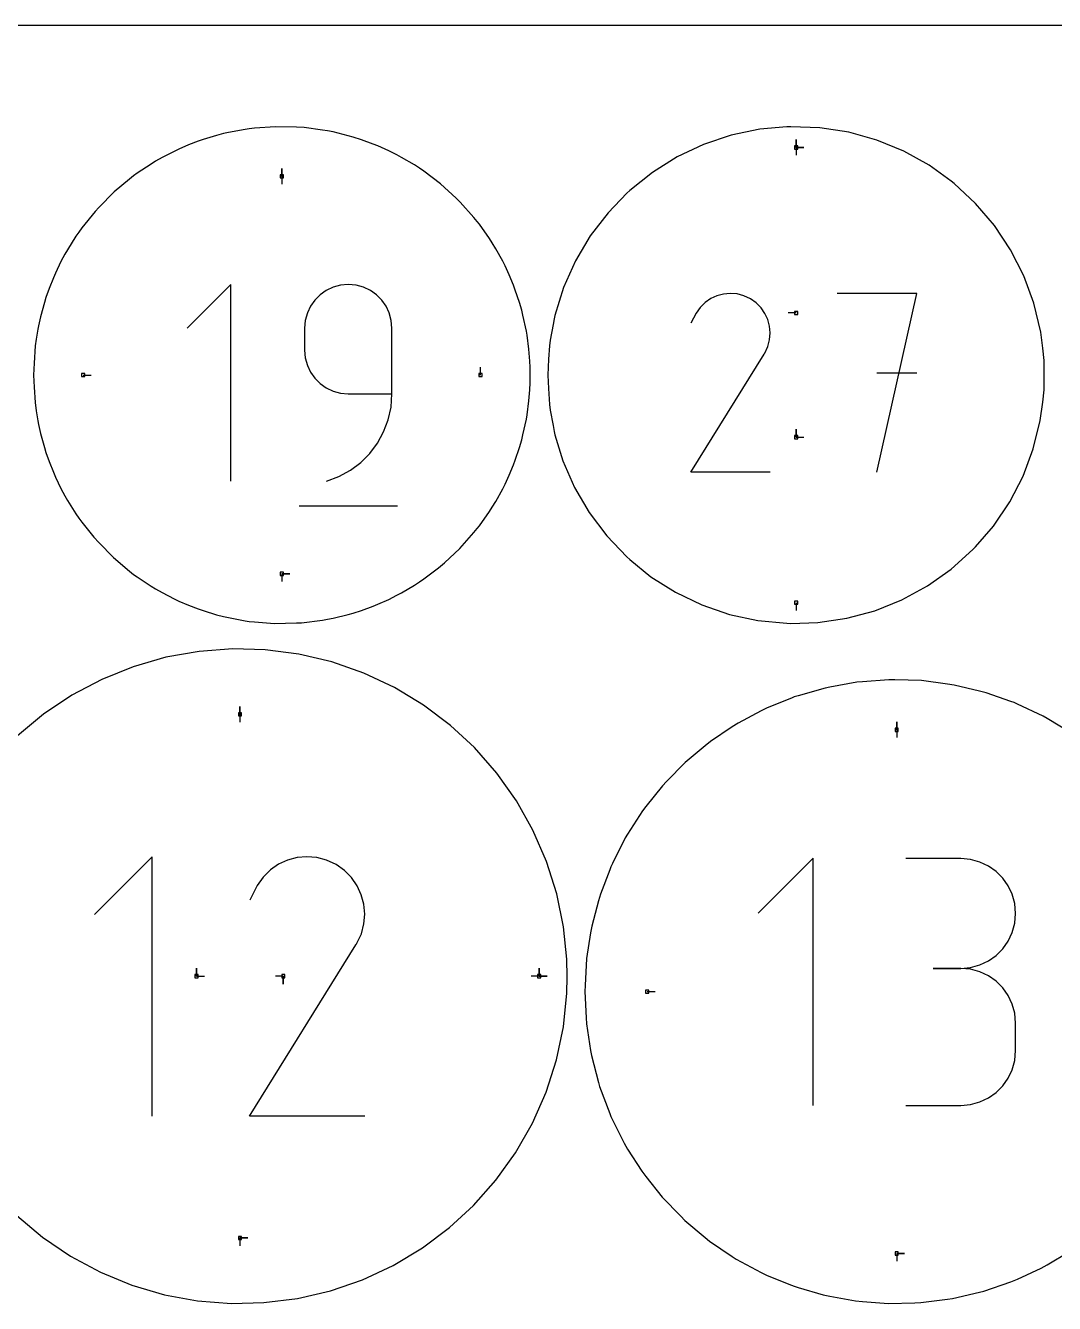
# Model space of a CAD drawing. Extents: x 0 to 800, y 0 to 1000.
# Drawn here: x 397.6 to 583.9, y 768.5 to 1000 of the extents above; entities that cross this region are included whole.
import ezdxf

# ---------------------------------------------------------------- set-up
doc = ezdxf.new("R2010")
doc.units = 0
doc.header["$MEASUREMENT"] = 0
for name, color, linetype in [('annotation', 7, 'Continuous'), ('boundary', 7, 'Continuous'), ('frame', 7, 'Continuous'), ('hole', 7, 'Continuous')]:
    doc.layers.add(name, color=color, linetype=linetype)

msp = doc.modelspace()

# ---------------------------------------------------------------- linework, layer by layer
at = {"layer": 'annotation', "color": 1}
for p, q in [((537.139081, 977.924659), (537.139081, 979.353408)), ((537.139081, 977.924659), (537.139081, 979.353408)), ((537.139081, 979.353408), (537.139081, 977.924659)), ((537.139081, 977.924659), (537.139081, 979.353408)), ((537.139081, 979.353408), (537.139081, 977.924659)), ((537.139081, 977.924659), (538.567831, 977.924658)), ((537.139081, 977.924659), (538.567831, 977.924658)), ((538.567831, 977.924658), (537.139081, 977.924659)), ((537.139081, 977.924659), (537.139081, 976.495909)), ((443.99608, 972.683063), (443.99608, 974.111813)), ((443.99608, 972.683063), (443.99608, 974.111813)), ((443.99608, 974.111813), (443.99608, 972.683063)), ((443.99608, 972.683063), (443.99608, 971.254313)), ((434.755051, 953.104957), (426.833807, 945.181479)), ((434.755051, 917.473885), (434.755051, 953.104957)), ((452.035779, 952.022474), (450.931206, 951.240423)), ((453.268077, 952.608883), (452.035779, 952.022474)), ((454.605552, 952.977196), (453.268077, 952.608883)), ((456.025656, 953.104957), (454.605552, 952.977196)), ((457.448703, 952.977196), (456.025656, 953.104957)), ((456.025656, 953.104957), (456.025656, 953.104957)), ((458.787741, 952.608883), (457.448703, 952.977196)), ((460.020499, 952.022474), (458.787741, 952.608883)), ((461.124704, 951.240423), (460.020499, 952.022474)), ((523.991683, 951.366447), (522.807255, 951.048685)), ((525.216451, 951.480166), (523.991683, 951.366447)), ((526.454209, 951.382736), (525.216451, 951.480166)), ((527.677606, 951.067053), (526.454209, 951.382736)), ((558.991629, 951.480956), (544.588105, 951.480956)), ((551.790883, 919.090802), (558.991629, 951.480956)), ((449.19542, 949.179218), (448.609302, 947.944974)), ((449.976904, 950.285186), (449.19542, 949.179218)), ((450.931206, 951.240423), (449.976904, 950.285186)), ((462.078087, 950.285186), (461.124704, 951.240423)), ((462.858375, 949.179218), (462.078087, 950.285186)), ((463.443298, 947.944974), (462.858375, 949.179218)), ((520.668825, 949.829451), (519.769523, 948.942189)), ((521.690519, 950.533984), (520.668825, 949.829451)), ((522.807255, 951.048685), (521.690519, 950.533984)), ((528.859292, 950.52601), (527.677606, 951.067053)), ((529.916183, 949.775515), (528.859292, 950.52601)), ((528.859292, 950.52601), (528.859292, 950.52601)), ((530.799859, 948.874927), (529.916183, 949.775515)), ((448.609302, 947.944974), (448.241096, 946.604909)), ((463.810584, 946.604909), (463.443298, 947.944974)), ((519.019965, 947.879304), (518.075438, 946.067438)), ((519.769523, 948.942189), (519.019965, 947.879304)), ((531.502462, 947.851845), (530.799859, 948.874927)), ((532.016134, 946.733871), (531.502462, 947.851845)), ((532.333019, 945.548608), (532.016134, 946.733871)), ((537.139081, 947.939808), (535.710331, 947.939808)), ((448.241096, 946.604909), (448.113351, 945.181479)), ((448.113351, 945.181479), (448.113351, 941.21974)), ((463.937962, 945.181479), (463.810584, 946.604909)), ((463.937962, 933.298497), (463.937962, 945.181479)), ((463.937962, 945.181479), (463.937962, 945.181479)), ((532.445258, 944.323656), (532.333019, 945.548608)), ((532.024371, 941.865092), (532.344995, 943.086617)), ((532.344995, 943.086617), (532.445258, 944.323656)), ((448.113351, 941.21974), (448.113351, 941.21974)), ((448.113351, 941.21974), (448.241096, 939.796386)), ((448.241096, 939.796386), (448.609302, 938.456527)), ((518.055126, 919.090539), (531.347561, 940.489653)), ((531.347561, 940.489653), (531.363451, 940.509316)), ((531.347561, 940.489653), (531.347561, 940.489653)), ((531.363451, 940.509316), (531.37869, 940.529146)), ((531.37869, 940.529146), (531.393377, 940.549311)), ((531.393377, 940.549311), (531.407612, 940.569977)), ((531.407612, 940.569977), (531.421496, 940.591312)), ((531.421496, 940.591312), (531.43513, 940.613483)), ((531.43513, 940.613483), (531.448613, 940.636657)), ((531.448613, 940.636657), (531.462046, 940.661001)), ((531.462046, 940.661001), (531.475529, 940.686683)), ((531.475529, 940.686683), (532.024371, 941.865092)), ((531.475529, 940.686683), (531.475529, 940.686683)), ((448.609302, 938.456527), (449.19542, 937.22258)), ((479.968263, 936.695319), (479.968263, 938.124069)), ((408.001766, 936.695319), (409.430516, 936.695319)), ((449.19542, 937.22258), (449.976904, 936.116965)), ((449.976904, 936.116965), (450.931206, 935.162099)), ((450.931206, 935.162099), (452.035779, 934.3804)), ((558.991629, 937.05712), (551.790883, 937.05712)), ((452.035779, 934.3804), (453.268077, 933.794288)), ((453.268077, 933.794288), (454.605552, 933.426181)), ((454.605552, 933.426181), (456.025656, 933.298497)), ((456.025656, 933.298497), (463.937962, 933.298497)), ((463.76278, 930.896136), (463.937962, 933.298497)), ((463.251543, 928.587035), (463.76278, 930.896136)), ((462.425713, 926.400233), (463.251543, 928.587035)), ((461.306752, 924.364769), (462.425713, 926.400233)), ((537.139081, 925.443595), (537.139081, 926.872345)), ((537.139081, 925.443595), (537.139081, 926.872345)), ((537.139081, 926.872345), (537.139081, 925.443595)), ((459.916122, 922.509681), (461.306752, 924.364769)), ((537.139081, 925.443595), (538.567831, 925.443595)), ((458.275285, 920.864011), (459.916122, 922.509681)), ((454.328837, 918.317073), (456.405702, 919.456795)), ((456.405702, 919.456795), (458.275285, 920.864011)), ((532.440368, 919.090539), (518.055126, 919.090539)), ((452.066152, 917.473885), (454.328837, 918.317073)), ((452.066152, 917.473885), (452.066152, 917.473885)), ((447.124592, 913.020002), (464.940128, 913.020002)), ((443.99608, 900.707575), (445.42483, 900.707575)), ((443.99608, 900.707575), (445.42483, 900.707575)), ((445.42483, 900.707575), (443.99608, 900.707575)), ((443.99608, 900.707575), (443.99608, 899.278825)), ((537.139081, 895.458745), (537.139081, 894.029995)), ((436.394066, 875.247467), (436.394066, 876.676217)), ((436.394066, 875.247467), (436.394066, 876.676217)), ((436.394066, 876.676217), (436.394066, 875.247467)), ((436.394066, 875.247467), (436.394066, 873.818717)), ((555.369074, 872.448396), (555.369074, 873.877146)), ((555.369074, 872.448396), (555.369074, 873.877146)), ((555.369074, 873.877146), (555.369074, 872.448396)), ((555.369074, 872.448396), (555.369074, 871.019646)), ((420.516594, 849.455033), (410.074494, 839.009988)), ((420.516594, 802.484733), (420.516594, 849.455033)), ((448.517462, 849.453887), (446.741375, 849.288979)), ((450.312386, 849.3126), (448.517462, 849.453887)), ((443.404362, 848.08179), (441.922761, 847.060116)), ((445.023788, 848.828178), (443.404362, 848.08179)), ((446.741375, 849.288979), (445.023788, 848.828178)), ((452.086484, 848.854814), (450.312386, 849.3126)), ((453.800096, 848.070226), (452.086484, 848.854814)), ((455.332737, 846.981903), (453.800096, 848.070226)), ((453.800096, 848.070226), (453.800096, 848.070226)), ((540.244675, 849.166163), (530.295626, 839.214307)), ((540.244675, 804.413685), (540.244675, 849.166163)), ((566.963274, 849.114242), (557.025451, 849.114242)), ((568.750615, 848.953814), (566.963274, 849.114242)), ((570.432441, 848.491484), (568.750615, 848.953814)), ((571.980779, 847.755688), (570.432441, 848.491484)), ((573.367657, 846.774859), (571.980779, 847.755688)), ((440.618647, 845.773461), (439.531682, 844.232128)), ((441.922761, 847.060116), (440.618647, 845.773461)), ((456.614192, 845.675922), (455.332737, 846.981903)), ((457.633065, 844.192308), (456.614192, 845.675922)), ((574.565101, 845.577434), (573.367657, 846.774859)), ((575.54514, 844.191846), (574.565101, 845.577434)), ((439.531682, 844.232128), (438.161984, 841.604666)), ((458.377963, 842.571089), (457.633065, 844.192308)), ((458.837491, 840.85229), (458.377963, 842.571089)), ((576.279801, 842.64653), (575.54514, 844.191846)), ((576.74111, 840.96992), (576.279801, 842.64653)), ((459.000253, 839.075936), (458.837491, 840.85229)), ((576.901096, 839.190452), (576.74111, 840.96992)), ((458.854857, 837.282055), (459.000253, 839.075936)), ((576.74111, 837.402629), (576.901096, 839.190452)), ((576.901096, 839.190452), (576.901096, 839.190452)), ((458.389907, 835.510671), (458.854857, 837.282055)), ((575.54514, 834.169308), (576.279801, 835.719514)), ((576.279801, 835.719514), (576.74111, 837.402629)), ((438.132529, 802.484351), (457.408437, 833.51609)), ((457.408437, 833.51609), (457.431481, 833.544604)), ((457.408437, 833.51609), (457.408437, 833.51609)), ((457.431481, 833.544604), (457.453579, 833.573361)), ((457.453579, 833.573361), (457.474877, 833.602603)), ((457.474877, 833.602603), (457.49552, 833.632572)), ((457.49552, 833.632572), (457.515654, 833.663511)), ((457.515654, 833.663511), (457.535425, 833.695661)), ((457.535425, 833.695661), (457.554977, 833.729267)), ((457.554977, 833.729267), (457.574457, 833.76457)), ((457.574457, 833.76457), (457.594009, 833.801812)), ((457.594009, 833.801812), (458.389907, 835.510671)), ((457.594009, 833.801812), (457.594009, 833.801812)), ((574.565101, 832.780217), (575.54514, 834.169308)), ((571.980779, 830.598191), (573.367657, 831.580443)), ((573.367657, 831.580443), (574.565101, 832.780217)), ((428.535491, 827.823194), (428.535491, 829.251944)), ((428.535491, 827.823194), (428.535491, 829.251944)), ((428.535491, 829.251944), (428.535491, 827.823194)), ((490.59118, 827.823192), (490.59118, 829.251942)), ((490.59118, 827.823192), (490.59118, 829.251942)), ((490.59118, 829.251942), (490.59118, 827.823192)), ((490.59118, 827.823192), (490.59118, 829.251942)), ((490.59118, 829.251942), (490.59118, 827.823192)), ((566.963274, 829.238596), (561.987346, 829.238596)), ((561.987346, 829.238596), (566.963274, 829.238596)), ((566.963274, 829.238596), (568.750615, 829.399064)), ((568.750615, 829.078168), (566.963274, 829.238596)), ((566.963274, 829.238596), (566.963274, 829.238596)), ((568.750615, 829.399064), (570.432441, 829.861663)), ((570.432441, 828.615838), (568.750615, 829.078168)), ((570.432441, 829.861663), (571.980779, 830.598191)), ((571.980779, 827.880042), (570.432441, 828.615838)), ((428.535491, 827.823194), (429.964241, 827.823194)), ((444.251598, 827.823192), (442.822848, 827.823192)), ((444.251598, 827.823192), (444.251598, 826.394442)), ((444.251598, 827.823192), (444.251598, 826.394442)), ((444.251598, 826.394442), (444.251598, 827.823192)), ((490.59118, 827.823192), (489.16243, 827.823192)), ((490.59118, 827.823192), (492.019929, 827.823192)), ((490.59118, 827.823192), (492.019929, 827.823192)), ((492.019929, 827.823192), (490.59118, 827.823192)), ((573.367657, 826.899214), (571.980779, 827.880042)), ((574.565101, 825.701788), (573.367657, 826.899214)), ((510.169071, 825.024122), (511.597821, 825.024122)), ((575.54514, 824.3162), (574.565101, 825.701788)), ((576.279801, 822.770884), (575.54514, 824.3162)), ((576.74111, 821.094274), (576.279801, 822.770884)), ((576.901096, 819.314806), (576.74111, 821.094274)), ((576.901096, 814.338878), (576.901096, 819.314806)), ((576.901096, 819.314806), (576.901096, 819.314806)), ((576.279801, 810.881668), (576.74111, 812.558671)), ((576.74111, 812.558671), (576.901096, 814.338878)), ((575.54514, 809.336237), (576.279801, 810.881668)), ((573.367657, 806.753547), (574.565101, 807.950741)), ((574.565101, 807.950741), (575.54514, 809.336237)), ((570.432441, 805.037523), (571.980779, 805.773019)), ((571.980779, 805.773019), (573.367657, 806.753547)), ((557.025451, 804.415088), (566.963274, 804.415088)), ((566.963274, 804.415088), (568.750615, 804.575424)), ((566.963274, 804.415088), (566.963274, 804.415088)), ((568.750615, 804.575424), (570.432441, 805.037523)), ((458.993162, 802.484351), (438.132529, 802.484351)), ((436.394066, 780.398919), (437.822816, 780.398919)), ((436.394066, 780.398919), (437.822816, 780.398919)), ((437.822816, 780.398919), (436.394066, 780.398919)), ((436.394066, 780.398919), (436.394066, 778.970169)), ((555.369074, 777.599848), (556.797824, 777.599848)), ((555.369074, 777.599848), (556.797824, 777.599848)), ((556.797824, 777.599848), (555.369074, 777.599848)), ((555.369074, 777.599848), (555.369074, 776.171098))]:
    msp.add_line(p, q, dxfattribs=at)
at = {"layer": 'boundary', "color": 5}
for p, q in [((439.013215, 981.385156), (438.07501, 981.301518)), ((442.816414, 981.679547), (439.013215, 981.385156)), ((446.629726, 981.581329), (442.816414, 981.679547)), ((448.001775, 981.517565), (446.629726, 981.581329)), ((451.35424, 981.063635), (448.001775, 981.517565)), ((535.464842, 981.6449), (530.561391, 981.207772)), ((536.174071, 981.663167), (535.464842, 981.6449)), ((541.44707, 981.471679), (536.174071, 981.663167)), ((546.661719, 980.663244), (541.44707, 981.471679)), ((429.737945, 979.3575), (428.845634, 979.055829)), ((432.144536, 980.103922), (429.737945, 979.3575)), ((433.40051, 980.423622), (432.144536, 980.103922)), ((434.322237, 980.61764), (433.40051, 980.423622)), ((437.361863, 981.202135), (434.322237, 980.61764)), ((438.07501, 981.301518), (437.361863, 981.202135)), ((452.285843, 980.924563), (451.35424, 981.063635)), ((453.274998, 980.730364), (452.285843, 980.924563)), ((455.998434, 980.048399), (453.274998, 980.730364)), ((456.907049, 979.800118), (455.998434, 980.048399)), ((458.418105, 979.325006), (456.907049, 979.800118)), ((460.509875, 978.546868), (458.418105, 979.325006)), ((525.394611, 980.130074), (520.389973, 978.454144)), ((530.561391, 981.207772), (525.394611, 980.130074)), ((551.746007, 979.24893), (546.661719, 980.663244)), ((556.629711, 977.248199), (551.746007, 979.24893)), ((424.461733, 977.213685), (422.28031, 976.103397)), ((425.312102, 977.618774), (424.461733, 977.213685)), ((427.093718, 978.396353), (425.312102, 977.618774)), ((428.845634, 979.055829), (427.093718, 978.396353)), ((461.382747, 978.192867), (460.509875, 978.546868)), ((463.358895, 977.321228), (461.382747, 978.192867)), ((464.837617, 976.575815), (463.358895, 977.321228)), ((520.389973, 978.454144), (515.61656, 976.203167)), ((561.245386, 974.688601), (556.629711, 977.248199)), ((420.298197, 974.918099), (417.771881, 973.257229)), ((421.094686, 975.420923), (420.298197, 974.918099)), ((422.28031, 976.103397), (421.094686, 975.420923)), ((465.662495, 976.12106), (464.837617, 976.575815)), ((468.028014, 974.747139), (465.662495, 976.12106)), ((468.932788, 974.157341), (468.028014, 974.747139)), ((515.61656, 976.203167), (511.140246, 973.408267)), ((565.245172, 971.818656), (561.245386, 974.688601)), ((416.401902, 972.195142), (413.631723, 969.897819)), ((417.13333, 972.788637), (416.401902, 972.195142)), ((417.771881, 973.257229), (417.13333, 972.788637)), ((469.69809, 973.608218), (468.932788, 974.157341)), ((472.749137, 971.318654), (469.69809, 973.608218)), ((511.140246, 973.408267), (507.022797, 970.108123)), ((413.631723, 969.897819), (410.810403, 967.019731)), ((475.548596, 968.727519), (472.749137, 971.318654)), ((507.022797, 970.108123), (506.502131, 969.626202)), ((565.789956, 971.364178), (565.245172, 971.818656)), ((569.656722, 967.774502), (565.789956, 971.364178)), ((476.293787, 968.040117), (475.548596, 968.727519)), ((478.761784, 965.226483), (476.293787, 968.040117)), ((506.502131, 969.626202), (503.073081, 966.093988)), ((573.076315, 963.755853), (569.656722, 967.774502)), ((410.154303, 966.343893), (407.786943, 963.352808)), ((410.810403, 967.019731), (410.154303, 966.343893)), ((479.376695, 964.512964), (478.761784, 965.226483)), ((503.073081, 966.093988), (499.865422, 961.90248)), ((407.786943, 963.352808), (407.215382, 962.604114)), ((479.774416, 964.001328), (479.376695, 964.512964)), ((481.586942, 961.403977), (479.774416, 964.001328)), ((576.001427, 959.363645), (573.076315, 963.755853)), ((406.682699, 961.834426), (405.168113, 959.385469)), ((407.215382, 962.604114), (406.682699, 961.834426)), ((482.113146, 960.622738), (481.586942, 961.403977)), ((482.752925, 959.579221), (482.113146, 960.622738)), ((499.865422, 961.90248), (497.171342, 957.363937)), ((404.689115, 958.57443), (403.971388, 957.243635)), ((405.168113, 959.385469), (404.689115, 958.57443)), ((483.992006, 957.302968), (482.752925, 959.579221)), ((578.391607, 954.658477), (576.001427, 959.363645)), ((403.971388, 957.243635), (402.98364, 955.162339)), ((484.422116, 956.464977), (483.992006, 957.302968)), ((485.187515, 954.835875), (484.422116, 956.464977)), ((497.171342, 957.363937), (495.027999, 952.541048)), ((402.603928, 954.30034), (401.822073, 952.364395)), ((402.98364, 955.162339), (402.603928, 954.30034)), ((485.949677, 952.969617), (485.187515, 954.835875)), ((580.21379, 949.705277), (578.391607, 954.658477)), ((401.822073, 952.364395), (401.258329, 950.730978)), ((486.277658, 952.086637), (485.949677, 952.969617)), ((487.044006, 949.837875), (486.277658, 952.086637)), ((495.027999, 952.541048), (493.464931, 947.500413)), ((400.983233, 949.830119), (400.264922, 947.265191)), ((401.258329, 950.730978), (400.983233, 949.830119)), ((487.437725, 948.452736), (487.044006, 949.837875)), ((581.466362, 944.440136), (580.21379, 949.705277)), ((400.264922, 947.265191), (399.931253, 945.638159)), ((487.65897, 947.537163), (487.437725, 948.452736)), ((488.296337, 944.655382), (487.65897, 947.537163)), ((493.325644, 946.908539), (493.108444, 945.849432)), ((493.464931, 947.500413), (493.325644, 946.908539)), ((399.78674, 944.996595), (399.487988, 943.171797)), ((399.931253, 945.638159), (399.78674, 944.996595)), ((488.420439, 943.925105), (488.296337, 944.655382)), ((493.108444, 945.849432), (492.599161, 943.01574)), ((581.806881, 941.58125), (581.466362, 944.440136)), ((399.487988, 943.171797), (399.321805, 942.017612)), ((488.712133, 941.362994), (488.420439, 943.925105)), ((492.599161, 943.01574), (492.454926, 942.013995)), ((399.321805, 942.017612), (399.118053, 938.869983)), ((488.936031, 939.196984), (488.712133, 941.362994)), ((492.454926, 942.013995), (492.309635, 939.565739)), ((582.060049, 939.35753), (581.806881, 941.58125)), ((399.118053, 938.869983), (399.005954, 936.695319)), ((488.964075, 938.108208), (488.936031, 939.196984)), ((488.964075, 935.28243), (488.964075, 938.108208)), ((492.309635, 939.565739), (492.139075, 936.691702)), ((582.10273, 937.917983), (582.060049, 939.35753)), ((582.10273, 935.46542), (582.10273, 937.917983)), ((399.005954, 936.695319), (399.118053, 934.520655)), ((488.926927, 934.029491), (488.964075, 935.28243)), ((492.139075, 936.691702), (492.284367, 934.243446)), ((582.060049, 934.025873), (582.10273, 935.46542)), ((399.118053, 934.520655), (399.285454, 931.699839)), ((488.712133, 932.027644), (488.926927, 934.029491)), ((492.284367, 934.243446), (492.454926, 931.369408)), ((581.806881, 931.802153), (582.060049, 934.025873)), ((399.285454, 931.699839), (399.487988, 930.218841)), ((488.420439, 929.465533), (488.712133, 932.027644)), ((492.454926, 931.369408), (492.599161, 930.367663)), ((581.370109, 928.463295), (581.806881, 931.802153)), ((399.487988, 930.218841), (399.78674, 928.394043)), ((399.78674, 928.394043), (399.931253, 927.752479)), ((487.658971, 925.853475), (488.296337, 928.735256)), ((488.296337, 928.735256), (488.420439, 929.465533)), ((492.599161, 930.367663), (493.108444, 927.533971)), ((580.105767, 923.339747), (581.370109, 928.463295)), ((399.931253, 927.752479), (400.264922, 926.125447)), ((400.264922, 926.125447), (400.983233, 923.560519)), ((487.437725, 924.937901), (487.658971, 925.853475)), ((493.108444, 927.533971), (493.325643, 926.474864)), ((493.325643, 926.474864), (493.464931, 925.88299)), ((493.464931, 925.88299), (494.9027, 921.174725)), ((400.983233, 923.560519), (401.258329, 922.65966)), ((486.277657, 921.304001), (487.044006, 923.552763)), ((487.044006, 923.552763), (487.437725, 924.937901)), ((401.258329, 922.65966), (401.822073, 921.026243)), ((485.949677, 920.421021), (486.277657, 921.304001)), ((578.249365, 918.399448), (580.105767, 923.339747)), ((401.822073, 921.026243), (402.603928, 919.090297)), ((402.603928, 919.090297), (402.98364, 918.228298)), ((485.187515, 918.554762), (485.949677, 920.421021)), ((494.9027, 921.174725), (497.012533, 916.337191)), ((402.98364, 918.228298), (403.971387, 916.147003)), ((483.992006, 916.08767), (484.422116, 916.925661)), ((484.422116, 916.925661), (485.187515, 918.554762)), ((575.826472, 913.71063), (578.249365, 918.399448)), ((403.971387, 916.147003), (404.689115, 914.816208)), ((404.689115, 914.816208), (405.168113, 914.005169)), ((482.752925, 913.811417), (483.992006, 916.08767)), ((497.012533, 916.337191), (499.674786, 911.780635)), ((405.168113, 914.005169), (406.682698, 911.556212)), ((479.774416, 909.389309), (481.586942, 911.986661)), ((481.586942, 911.986661), (482.113146, 912.7679)), ((482.113146, 912.7679), (482.752925, 913.811417)), ((572.870503, 909.33805), (575.826472, 913.71063)), ((406.682698, 911.556212), (407.215382, 910.786524)), ((407.215382, 910.786524), (407.786943, 910.03783)), ((407.786943, 910.03783), (409.917951, 907.318321)), ((499.674786, 911.780635), (502.852639, 907.567937)), ((409.917951, 907.318321), (410.810403, 906.370906)), ((476.243581, 905.298903), (478.761784, 908.164155)), ((478.761784, 908.164155), (479.376695, 908.877674)), ((479.376695, 908.877674), (479.774416, 909.389309)), ((502.852639, 907.567937), (506.502131, 903.757201)), ((569.656722, 905.608901), (572.870503, 909.33805)), ((410.810403, 906.370906), (413.472766, 903.639089)), ((473.444121, 902.707768), (476.243581, 905.298903)), ((565.245172, 901.564747), (569.161555, 905.100817)), ((569.161555, 905.100817), (569.656722, 905.608901)), ((413.472766, 903.639089), (416.401902, 901.195496)), ((472.359913, 901.751743), (473.444121, 902.707768)), ((506.502131, 903.757201), (507.022797, 903.275281)), ((507.022797, 903.275281), (510.845542, 900.173426)), ((416.401902, 901.195496), (417.13333, 900.602001)), ((417.13333, 900.602001), (417.771881, 900.133409)), ((469.69809, 899.78242), (472.359913, 901.751743)), ((560.940865, 898.511946), (565.245172, 901.564747)), ((417.771881, 900.133409), (420.298197, 898.472538)), ((420.298197, 898.472538), (421.094686, 897.969715)), ((465.662495, 897.269578), (468.028014, 898.643499)), ((468.028014, 898.643499), (468.932788, 899.233297)), ((468.932788, 899.233297), (469.69809, 899.78242)), ((510.845542, 900.173426), (515.303029, 897.347174)), ((556.308003, 895.984628), (560.940865, 898.511946)), ((421.094686, 897.969715), (422.28031, 897.287241)), ((422.28031, 897.287241), (424.461733, 896.176953)), ((424.461733, 896.176953), (425.312102, 895.771864)), ((425.312102, 895.771864), (427.093718, 894.994285)), ((461.382747, 895.197771), (463.358895, 896.06941)), ((463.358895, 896.06941), (464.837617, 896.814822)), ((464.837617, 896.814822), (465.662495, 897.269578)), ((515.303029, 897.347174), (520.06094, 895.063074)), ((551.410521, 894.017774), (556.308003, 895.984628)), ((427.093718, 894.994285), (428.845634, 894.334809)), ((428.845634, 894.334809), (429.737945, 894.033138)), ((429.737945, 894.033138), (432.144536, 893.286716)), ((455.998434, 893.342239), (456.907049, 893.590519)), ((456.907049, 893.590519), (458.418105, 894.065632)), ((458.418105, 894.065632), (460.509875, 894.84377)), ((460.509875, 894.84377), (461.382747, 895.197771)), ((520.06094, 895.063074), (525.053563, 893.352604)), ((546.316013, 892.638573), (551.410521, 894.017774)), ((432.144536, 893.286716), (433.40051, 892.967016)), ((433.40051, 892.967016), (434.322237, 892.772998)), ((434.322237, 892.772998), (437.361863, 892.188503)), ((437.361863, 892.188503), (438.07501, 892.08912)), ((438.07501, 892.08912), (439.013215, 892.005482)), ((439.013215, 892.005482), (442.67246, 891.715079)), ((442.67246, 891.715079), (446.629726, 891.809309)), ((446.629726, 891.809309), (447.571238, 891.837221)), ((447.571238, 891.837221), (451.35424, 892.327003)), ((451.35424, 892.327003), (452.285843, 892.466075)), ((452.285843, 892.466075), (453.274998, 892.660274)), ((453.274998, 892.660274), (455.998434, 893.342239)), ((525.053563, 893.352604), (530.211943, 892.239312)), ((530.211943, 892.239312), (535.464842, 891.738504)), ((535.464842, 891.738504), (536.174071, 891.720236)), ((536.174071, 891.720236), (541.094806, 891.866117)), ((541.094806, 891.866117), (546.316013, 892.638573)), ((428.987449, 886.648812), (422.945868, 885.570906)), ((435.083353, 887.097968), (428.987449, 886.648812)), ((440.994974, 886.944308), (435.083353, 887.097968)), ((447.081482, 886.151412), (440.994974, 886.944308)), ((422.945868, 885.570906), (417.047905, 883.87372)), ((453.053213, 884.733156), (447.081482, 886.151412)), ((458.846041, 882.704808), (453.053213, 884.733156)), ((417.047905, 883.87372), (411.356921, 881.575417)), ((464.397767, 880.088179), (458.846041, 882.704808)), ((411.356921, 881.575417), (405.934054, 878.700636)), ((469.648793, 876.911424), (464.397767, 880.088179)), ((542.391715, 880.013565), (537.488456, 878.599307)), ((543.253147, 880.179211), (542.391715, 880.013565)), ((548.114567, 881.056457), (543.253147, 880.179211)), ((549.151599, 881.138757), (548.114567, 881.056457)), ((553.914317, 881.505393), (549.151599, 881.138757)), ((554.995012, 881.477558), (553.914317, 881.505393)), ((559.851503, 881.345459), (554.995012, 881.477558)), ((564.548347, 880.737358), (559.851503, 881.345459)), ((565.778766, 880.553678), (564.548347, 880.737358)), ((570.388191, 879.465864), (565.778766, 880.553678)), ((405.934054, 878.700636), (400.837548, 875.280227)), ((536.309932, 878.200875), (531.922819, 876.416672)), ((536.806426, 878.387771), (536.309932, 878.200875)), ((537.488456, 878.599307), (536.806426, 878.387771)), ((571.588248, 879.137947), (570.388191, 879.465864)), ((576.061394, 877.581957), (571.588248, 879.137947)), ((576.654203, 877.361433), (576.061394, 877.581957)), ((577.214244, 877.114409), (576.654203, 877.361433)), ((400.837548, 875.280227), (396.122163, 871.350891)), ((474.539916, 873.211645), (469.648793, 876.911424)), ((530.799691, 875.88165), (526.619286, 873.655815)), ((531.417908, 876.196306), (530.799691, 875.88165)), ((531.922819, 876.416672), (531.417908, 876.196306)), ((581.922762, 874.89548), (577.214244, 877.114409)), ((478.864744, 869.208358), (474.539916, 873.211645)), ((525.56732, 872.991709), (521.637928, 870.347845)), ((526.619286, 873.655815), (525.56732, 872.991709)), ((582.593152, 874.50611), (581.922762, 874.89548)), ((586.909847, 871.900878), (582.593152, 874.50611)), ((521.637928, 870.347845), (520.671892, 869.563983)), ((482.914919, 864.59634), (478.864744, 869.208358)), ((520.671892, 869.563983), (517.035176, 866.530103)), ((517.035176, 866.530103), (513.684629, 863.096918)), ((486.466228, 859.590134), (482.914919, 864.59634)), ((512.930113, 862.322719), (509.923899, 858.53213)), ((513.684629, 863.096918), (512.930113, 862.322719)), ((489.480539, 854.243521), (486.466228, 859.590134)), ((509.319969, 857.761419), (506.627187, 853.547127)), ((509.923899, 858.53213), (509.319969, 857.761419)), ((491.925515, 848.613934), (489.480539, 854.243521)), ((506.197953, 852.853091), (503.87709, 848.239611)), ((506.627187, 853.547127), (506.197953, 852.853091)), ((493.774945, 842.761852), (491.925515, 848.613934)), ((503.597162, 847.64977), (503.375583, 847.101122)), ((503.87709, 848.239611), (503.597162, 847.64977)), ((503.375583, 847.101122), (501.704935, 842.669523)), ((495.009014, 836.750141), (493.774945, 842.761852)), ((501.704935, 842.669523), (501.3416, 841.479709)), ((501.3416, 841.479709), (500.135464, 836.899821)), ((495.615448, 830.875884), (495.009014, 836.750141)), ((499.915404, 835.675386), (499.186572, 830.995757)), ((500.135464, 836.899821), (499.915404, 835.675386)), ((499.186572, 830.995757), (498.924722, 826.103742)), ((495.691285, 827.715088), (495.615448, 830.875884)), ((495.614545, 824.754203), (495.691285, 827.715088)), ((494.979586, 818.649182), (495.614545, 824.754203)), ((498.924722, 826.103742), (498.86907, 825.024122)), ((498.86907, 825.024122), (499.112873, 820.294355)), ((499.112873, 820.294355), (499.168525, 819.214735)), ((493.716503, 812.642685), (494.979586, 818.649182)), ((499.168525, 819.214735), (499.915404, 814.372857)), ((491.838879, 806.799213), (493.716503, 812.642685)), ((499.915404, 814.372857), (500.063721, 813.466929)), ((500.063721, 813.466929), (501.3416, 808.568535)), ((501.3416, 808.568535), (501.54517, 807.841632)), ((501.54517, 807.841632), (503.375584, 802.947122)), ((489.366925, 801.181509), (491.838879, 806.799213)), ((486.327231, 795.849888), (489.366925, 801.181509)), ((503.375584, 802.947122), (503.597162, 802.398473)), ((503.597162, 802.398473), (503.87709, 801.808633)), ((503.87709, 801.808633), (505.994548, 797.572301)), ((505.994548, 797.572301), (506.627187, 796.501117)), ((506.627187, 796.501117), (509.169007, 792.504954)), ((482.75249, 790.86157), (486.327231, 795.849888)), ((509.169007, 792.504954), (509.923899, 791.516114)), ((478.703224, 786.288237), (482.75249, 790.86157)), ((509.923899, 791.516114), (512.863131, 787.802489)), ((512.863131, 787.802489), (516.235612, 784.333793)), ((474.359181, 782.269724), (478.703224, 786.288237)), ((395.962251, 784.458626), (400.644341, 780.522931)), ((516.235612, 784.333793), (516.990127, 783.559594)), ((516.990127, 783.559594), (520.671892, 780.48426)), ((400.644341, 780.522931), (405.723661, 777.078572)), ((469.446639, 778.589911), (474.359181, 782.269724)), ((520.671892, 780.48426), (521.456963, 779.833198)), ((464.179875, 775.438084), (469.446639, 778.589911)), ((521.456963, 779.833198), (525.56732, 777.056535)), ((582.593152, 775.542134), (586.653433, 777.980217)), ((405.723661, 777.078572), (411.132296, 774.177974)), ((458.615472, 772.848069), (464.179875, 775.438084)), ((525.56732, 777.056535), (526.28328, 776.585843)), ((526.28328, 776.585843), (530.799691, 774.166594)), ((581.503691, 774.941513), (582.593152, 775.542134)), ((411.132296, 774.177974), (416.812201, 771.852353)), ((530.799691, 774.166594), (531.417908, 773.851938)), ((531.417908, 773.851938), (531.922819, 773.631571)), ((531.922819, 773.631571), (536.309932, 771.847369)), ((577.214244, 772.933834), (581.503691, 774.941513)), ((416.812201, 771.852353), (422.702393, 770.126731)), ((446.835399, 769.458238), (452.813202, 770.847647)), ((452.813202, 770.847647), (458.615472, 772.848069)), ((536.309932, 771.847369), (536.806427, 771.660473)), ((536.806427, 771.660473), (537.488456, 771.448936)), ((537.488456, 771.448936), (542.035771, 770.125282)), ((570.388191, 770.58238), (571.160014, 770.775649)), ((571.160014, 770.775649), (576.061394, 772.466286)), ((576.061394, 772.466286), (576.654203, 772.686811)), ((576.654203, 772.686811), (577.214244, 772.933834)), ((422.702393, 770.126731), (428.739622, 769.019667)), ((428.739622, 769.019667), (434.859056, 768.543077)), ((434.859056, 768.543077), (440.754433, 768.694479)), ((440.754433, 768.694479), (446.835399, 769.458238)), ((542.035771, 770.125282), (543.253147, 769.869033)), ((543.253147, 769.869033), (547.91246, 769.019952)), ((547.91246, 769.019952), (549.151599, 768.909486)), ((549.151599, 768.909486), (553.87352, 768.543981)), ((553.87352, 768.543981), (558.648793, 768.66479)), ((558.648793, 768.66479), (559.729488, 768.692625)), ((559.729488, 768.692625), (564.548347, 769.310886)), ((564.548347, 769.310886), (565.498438, 769.43953)), ((565.498438, 769.43953), (570.388191, 770.58238))]:
    msp.add_line(p, q, dxfattribs=at)
at = {"layer": 'frame', "color": 5}
msp.add_line((800, 1000), (0, 1000), dxfattribs=at)
at = {"layer": 'hole', "color": 5}
for p, q in [((537.424831, 978.210409), (536.853331, 978.210409)), ((536.853331, 978.210409), (536.853331, 977.638909)), ((536.853331, 977.638909), (537.424831, 977.638909)), ((537.424831, 977.638909), (537.424831, 978.210409)), ((444.28183, 972.968813), (443.71033, 972.968813)), ((443.71033, 972.968813), (443.71033, 972.397313)), ((443.71033, 972.397313), (444.28183, 972.397313)), ((444.28183, 972.397313), (444.28183, 972.968813)), ((537.424831, 948.225558), (536.853331, 948.225558)), ((536.853331, 948.225558), (536.853331, 947.654058)), ((536.853331, 947.654058), (537.424831, 947.654058)), ((537.424831, 947.654058), (537.424831, 948.225558)), ((408.287516, 936.981069), (407.716016, 936.981069)), ((407.716016, 936.981069), (407.716016, 936.409569)), ((407.716016, 936.409569), (408.287516, 936.409569)), ((408.287516, 936.409569), (408.287516, 936.981069)), ((480.254013, 936.981069), (479.682513, 936.981069)), ((479.682513, 936.981069), (479.682513, 936.409569)), ((479.682513, 936.409569), (480.254013, 936.409569)), ((480.254013, 936.409569), (480.254013, 936.981069)), ((537.424831, 925.729345), (536.853331, 925.729345)), ((536.853331, 925.729345), (536.853331, 925.157845)), ((536.853331, 925.157845), (537.424831, 925.157845)), ((537.424831, 925.157845), (537.424831, 925.729345)), ((444.28183, 900.993325), (443.71033, 900.993325)), ((443.71033, 900.993325), (443.71033, 900.421825)), ((443.71033, 900.421825), (444.28183, 900.421825)), ((444.28183, 900.421825), (444.28183, 900.993325)), ((537.424831, 895.744495), (536.853331, 895.744495)), ((536.853331, 895.744495), (536.853331, 895.172995)), ((537.424831, 895.172995), (537.424831, 895.744495)), ((536.853331, 895.172995), (537.424831, 895.172995)), ((436.679816, 875.533217), (436.108316, 875.533217)), ((436.108316, 875.533217), (436.108316, 874.961717)), ((436.108316, 874.961717), (436.679816, 874.961717)), ((436.679816, 874.961717), (436.679816, 875.533217)), ((555.654824, 872.734146), (555.083324, 872.734146)), ((555.083324, 872.734146), (555.083324, 872.162646)), ((555.654824, 872.162646), (555.654824, 872.734146)), ((555.083324, 872.162646), (555.654824, 872.162646)), ((428.821241, 828.108944), (428.249741, 828.108944)), ((428.249741, 828.108944), (428.249741, 827.537444)), ((428.249741, 827.537444), (428.821241, 827.537444)), ((428.821241, 827.537444), (428.821241, 828.108944)), ((444.537348, 828.108942), (443.965848, 828.108942)), ((443.965848, 828.108942), (443.965848, 827.537442)), ((443.965848, 827.537442), (444.537348, 827.537442)), ((444.537348, 827.537442), (444.537348, 828.108942)), ((490.87693, 828.108942), (490.30543, 828.108942)), ((490.30543, 828.108942), (490.30543, 827.537442)), ((490.30543, 827.537442), (490.87693, 827.537442)), ((490.87693, 827.537442), (490.87693, 828.108942)), ((510.454821, 825.309872), (509.883321, 825.309872)), ((509.883321, 825.309872), (509.883321, 824.738372)), ((509.883321, 824.738372), (510.454821, 824.738372)), ((510.454821, 824.738372), (510.454821, 825.309872)), ((436.679816, 780.684669), (436.108316, 780.684669)), ((436.108316, 780.684669), (436.108316, 780.113169)), ((436.108316, 780.113169), (436.679816, 780.113169)), ((436.679816, 780.113169), (436.679816, 780.684669)), ((555.654824, 777.885598), (555.083324, 777.885598)), ((555.083324, 777.885598), (555.083324, 777.314098)), ((555.654824, 777.314098), (555.654824, 777.885598)), ((555.083324, 777.314098), (555.654824, 777.314098))]:
    msp.add_line(p, q, dxfattribs=at)

doc.saveas('drawing.dxf')
